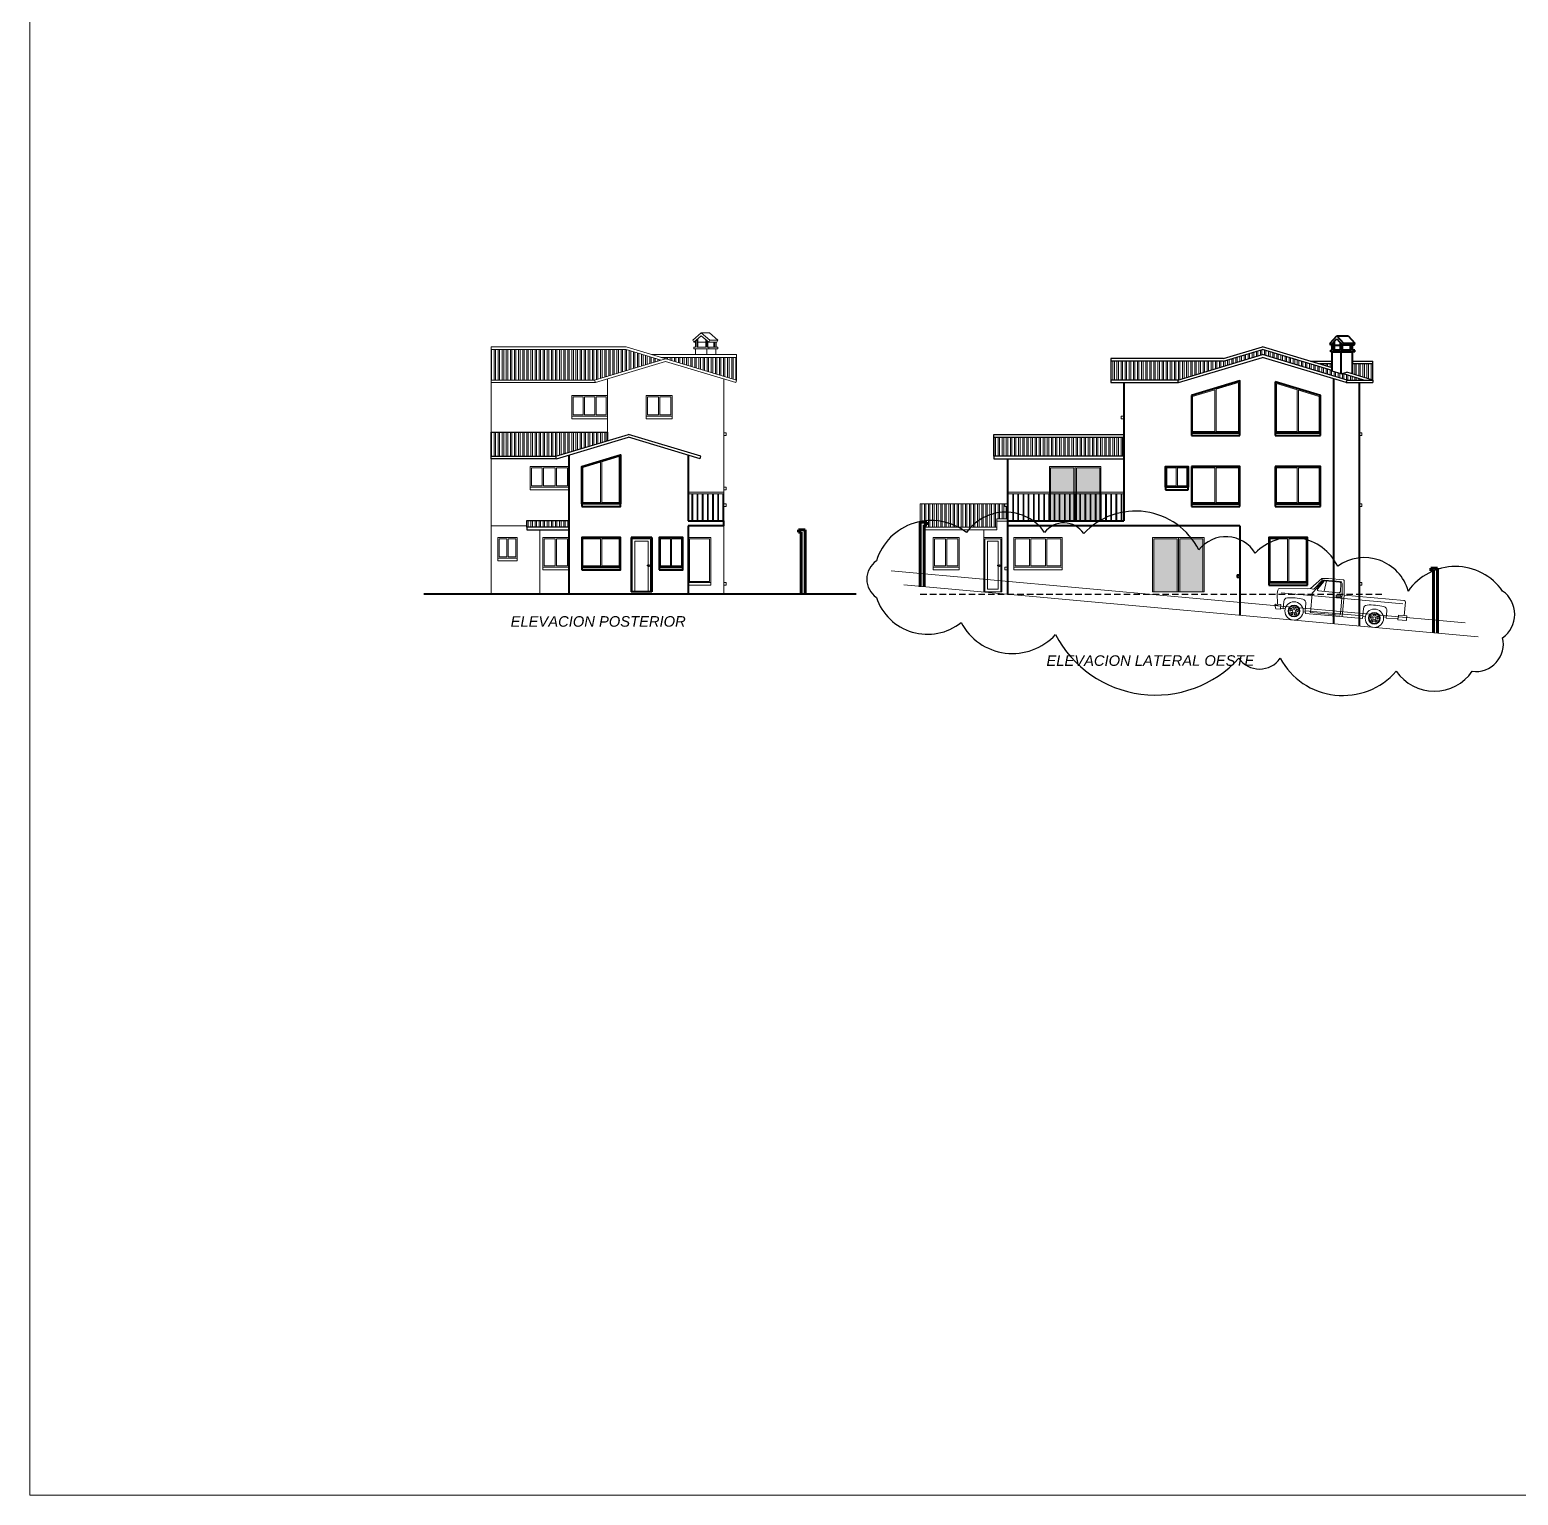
# Model space of a CAD drawing. Header units: metres. Extents: x 539 to 782, y 164 to 633.
# Drawn here: x 602 to 659.7, y 163.9 to 220.7 of the extents above; entities that cross this region are included whole.
import ezdxf

# ---------------------------------------------------------------- set-up
doc = ezdxf.new("R2010")
doc.units = ezdxf.units.M
doc.linetypes.add('DASHDOTX2', pattern=[50.8, 25.4, -12.7, 0, -12.7])
doc.linetypes.add('RAYITAS', pattern=[0.375, 0.25, -0.125])
for name, color, linetype, lineweight in [('01', 1, 'Continuous', 9), ('03', 3, 'Continuous', 30), ('cota', 1, 'Continuous', 15), ('CUBIERTA', 214, 'Continuous', 20), ('Fachada1', 5, 'Continuous', 40), ('fachada2', 3, 'Continuous', 20), ('MURO', 4, 'Continuous', 60)]:
    doc.layers.add(name, color=color, linetype=linetype, lineweight=lineweight)
doc.layers.add('COLUMNAS', color=6, linetype='Continuous')
doc.layers.add('lincorte', color=116, linetype='Continuous')
doc.layers.add('LLENO', color=7, linetype='Continuous', lineweight=9, true_color=0x9c9c9c)
doc.styles.add('STYLE1', font='ariali.ttf')
pattern_1 = [(90, (0, -7.28551), (-0.15875, 3e-17), []), (90, (-0.05613, -7.22938), (-0.15875, 3e-17), [])]

# ---------------------------------------------------------------- blocks, each defined once
blk = doc.blocks.new('A$C66255B58')
for p, q in [((-1.111, 1.252), (-2.187, 1.173)), ((-1.009, 1.277), (-1.111, 1.252)), ((-1.009, 1.277), (-0.597, 1.702)), ((-0.907, 1.267), (-1.009, 1.277)), ((-0.919, 1.105), (-0.876, 1.168)), ((-0.876, 1.168), (-0.536, 1.63)), ((-0.585, 1.633), (-0.862, 1.286)), ((-0.726, 1.299), (-0.51, 1.604)), ((0.11, 1.219), (-0.684, 1.219)), ((-0.588, 1.667), (-0.611, 1.688)), ((-0.597, 1.702), (-0.343, 1.727)), ((-0.495, 1.651), (0.122, 1.651)), ((-0.419, 1.626), (-0.47, 1.219)), ((-0.469, 1.626), (0.092, 1.626)), ((-0.343, 1.727), (0.241, 1.727)), ((0.143, 1.578), (0.16, 1.273)), ((0.198, 1.583), (0.241, 1.168)), ((0.241, 1.727), (0.267, 1.702)), ((0.241, 1.168), (0.241, 0.406)), ((0.267, 1.702), (0.318, 1.143)), ((-2.273, 0.965), (-2.257, 1.108)), ((-2.222, 0.559), (-2.273, 0.965)), ((-2.121, 1.016), (2.604, 1.016)), ((-1.994, 0.687), (-1.994, 0.406)), ((-1.13, 0.406), (-1.13, 0.687)), ((-0.927, 0.356), (-0.927, 1.077)), ((0.191, 1.118), (0.013, 1.118)), ((0.013, 1.118), (0.013, 1.041)), ((0.191, 1.067), (0.013, 1.067)), ((0.013, 1.041), (0.191, 1.041)), ((0.191, 1.041), (0.191, 1.118)), ((0.318, 1.143), (2.654, 1.143)), ((0.318, 0.305), (0.318, 1.143)), ((1.105, 0.687), (1.105, 0.305)), ((2.019, 0.406), (2.019, 0.687)), ((2.705, 1.092), (2.705, 0.559)), ((-2.299, 0.559), (-2.324, 0.508)), ((-2.324, 0.508), (-2.273, 0.381)), ((-2.324, 0.508), (-2.197, 0.508)), ((-2.095, 0.559), (-2.299, 0.559)), ((-2.273, 0.381), (-2.095, 0.381)), ((-2.095, 0.381), (-2.095, 0.559)), ((-1.994, 0.406), (-2.095, 0.423)), ((-1.994, 0.432), (-1.916, 0.42)), ((-1.699, 0.427), (-1.715, 0.379)), ((-1.672, 0.247), (-1.631, 0.217)), ((-1.651, 0.411), (-1.667, 0.363)), ((-1.642, 0.288), (-1.601, 0.258)), ((-1.537, 0.508), (-1.588, 0.508)), ((-1.537, 0.457), (-1.588, 0.457)), ((-1.523, 0.258), (-1.482, 0.288)), ((-1.493, 0.217), (-1.452, 0.247)), ((-1.458, 0.363), (-1.473, 0.411)), ((-1.409, 0.379), (-1.425, 0.427)), ((-1.207, 0.356), (-1.118, 0.356)), ((1.105, 0.406), (-1.13, 0.406)), ((-1.13, 0.406), (-1.105, 0.305)), ((-1.105, 0.305), (1.105, 0.305)), ((0.191, 0.356), (-0.927, 0.356)), ((1.105, 0.381), (1.207, 0.381)), ((1.425, 0.427), (1.409, 0.379)), ((1.452, 0.247), (1.493, 0.217)), ((1.473, 0.411), (1.458, 0.363)), ((1.482, 0.288), (1.523, 0.258)), ((1.588, 0.508), (1.537, 0.508)), ((1.588, 0.457), (1.537, 0.457)), ((1.601, 0.258), (1.642, 0.288)), ((1.631, 0.217), (1.672, 0.247)), ((1.667, 0.363), (1.651, 0.411)), ((1.715, 0.379), (1.699, 0.427)), ((1.914, 0.433), (2.019, 0.449)), ((2.019, 0.406), (2.477, 0.432)), ((2.477, 0.381), (2.477, 0.559)), ((2.477, 0.559), (2.807, 0.559)), ((2.807, 0.381), (2.477, 0.381)), ((2.807, 0.559), (2.807, 0.381))]:
    blk.add_line(p, q)
for centre, radius in [((-1.562, 0.356), 0.356), ((-1.562, 0.356), 0.229), ((1.562, 0.356), 0.356), ((1.562, 0.356), 0.229), ((-1.562, 0.356), 0.203), ((-1.562, 0.356), 0.0568), ((1.562, 0.356), 0.203), ((1.562, 0.356), 0.0568)]:
    blk.add_circle(centre, radius)
for centre, radius, start, end in [((-2.181, 1.097), 0.0762, 94.08562, 171.8699), ((-0.901, 1.317), 0.0508, 264.12724, 321.49258), ((-0.684, 1.27), 0.0508, 144.78241, 270), ((-0.606, 1.648), 0.0254, 322.59464, 46.53489), ((-0.495, 1.6), 0.0508, 90, 143.61565), ((-0.469, 1.575), 0.0508, 90, 144.78241), ((0.092, 1.575), 0.0508, 3.36646, 90), ((0.11, 1.27), 0.0508, 270, 3.36646), ((0.122, 1.575), 0.0762, 6.00901, 90), ((-1.841, 0.687), 0.152, 99.08472, 180), ((-1.562, -0.912), 1.775, 80.15848, 99.84152), ((-1.283, 0.687), 0.152, 0, 80.91528), ((-0.876, 1.077), 0.0508, 146.30993, 180), ((1.257, 0.687), 0.152, 99.08472, 180), ((1.562, -1.219), 2.083, 80.91528, 99.08472), ((1.867, 0.687), 0.152, 0, 80.91528), ((2.654, 1.092), 0.0508, 0, 90), ((-1.691, 0.371), 0.0254, 162, 342), ((-1.675, 0.419), 0.0254, 342, 162), ((-1.657, 0.268), 0.0254, 54, 234), ((-1.616, 0.238), 0.0254, 234, 54), ((-1.588, 0.483), 0.0254, 90, 270), ((-1.537, 0.483), 0.0254, 270, 90), ((-1.508, 0.238), 0.0254, 126, 306), ((-1.467, 0.268), 0.0254, 306, 126), ((-1.449, 0.419), 0.0254, 18, 198), ((-1.433, 0.371), 0.0254, 198, 18), ((0.191, 0.406), 0.0508, 270, 0), ((1.433, 0.371), 0.0254, 162, 342), ((1.449, 0.419), 0.0254, 342, 162), ((1.467, 0.268), 0.0254, 54, 234), ((1.508, 0.238), 0.0254, 234, 54), ((1.537, 0.483), 0.0254, 90, 270), ((1.588, 0.483), 0.0254, 270, 90), ((1.616, 0.238), 0.0254, 126, 306), ((1.657, 0.268), 0.0254, 306, 126), ((1.675, 0.419), 0.0254, 18, 198), ((1.691, 0.371), 0.0254, 198, 18)]:
    blk.add_arc(centre, radius, start, end)

msp = doc.modelspace()

# ---------------------------------------------------------------- hatches: boundary and pattern name
at = {"layer": 'CUBIERTA'}
h = msp.add_hatch(dxfattribs=at)
h.set_pattern_fill('STEEL', color=256, scale=0.05, angle=45, style=0)
h.set_pattern_definition(pattern_1)
h.paths.add_polyline_path([(626.493, 207.907), (625.139, 208.313), (619.917, 208.313), (619.917, 207.134), (623.917, 207.134)])
h = msp.add_hatch(dxfattribs=at)
h.set_pattern_fill('STEEL', color=256, scale=0.05, angle=45, style=0)
h.set_pattern_definition(pattern_1)
h.paths.add_polyline_path([(652.881, 207.383), (652.836, 207.37), (652.49, 207.474), (652.49, 207.305), (653.061, 207.134), (653.713, 207.134)])
h.paths.add_polyline_path([(649.782, 208.118), (652.49, 207.305), (652.49, 207.501), (649.782, 208.313), (648.282, 207.863), (643.912, 207.863), (643.912, 207.134), (646.503, 207.134)])
h = msp.add_hatch(dxfattribs=at)
h.set_pattern_fill('STEEL', color=256, scale=0.05, angle=45, style=0)
h.set_pattern_definition(pattern_1)
h.paths.add_polyline_path([(629.417, 208.013), (626.504, 208.013, 0.001933), (626.503, 208.008), (629.417, 207.134)])
h = msp.add_hatch(dxfattribs=at)
h.set_pattern_fill('STEEL', color=256, scale=0.05, angle=45, style=0)
h.set_pattern_definition(pattern_1)
h.paths.add_polyline_path([(654.061, 207.756), (653.274, 207.756), (653.274, 207.37), (654.061, 207.134)])
h.paths.add_polyline_path([(652.49, 207.756), (651.989, 207.756), (652.49, 207.605)])
h = msp.add_hatch(dxfattribs=at)
h.set_pattern_fill('STEEL', color=256, scale=0.05, angle=45, style=0)
h.set_pattern_definition(pattern_1)
h.paths.add_polyline_path([(624.417, 204.784), (624.417, 205.12), (619.917, 205.12), (619.917, 204.184), (622.417, 204.184)])
h = msp.add_hatch(dxfattribs=at)
h.set_pattern_fill('STEEL', color=256, scale=0.05, angle=45, style=0)
h.set_pattern_definition(pattern_1)
h.paths.add_polyline_path([(644.412, 204.923), (639.383, 204.923), (639.383, 204.184), (644.412, 204.184)])
h = msp.add_hatch(dxfattribs=at)
h.set_pattern_fill('STEEL', color=256, scale=0.05, angle=45, style=0)
h.set_pattern_definition(pattern_1)
h.paths.add_polyline_path([(639.492, 201.764), (639.912, 201.764), (639.912, 202.238), (639.812, 202.238), (639.812, 202.334), (636.532, 202.334), (636.532, 201.631), (636.782, 201.631), (636.782, 201.531), (636.682, 201.531), (636.682, 201.434), (639.492, 201.434)])
h = msp.add_hatch(dxfattribs=at)
h.set_pattern_fill('STEEL', color=256, scale=0.05, angle=45, style=0)
h.set_pattern_definition(pattern_1)
h.paths.add_polyline_path([(622.917, 201.698), (621.297, 201.698), (621.297, 201.434), (622.917, 201.434)])
at = {"layer": 'LLENO'}
h = msp.add_hatch(color=256, dxfattribs=at)
h.set_gradient(color1=(51, 51, 51), color2=(224, 224, 224), one_color=1, tint=0.88, name='CURVED')
h.paths.add_polyline_path([(642.482, 203.738), (641.582, 203.738), (641.582, 201.688), (642.482, 201.688)])
h.paths.add_polyline_path([(643.482, 203.738), (642.582, 203.738), (642.582, 201.688), (643.482, 201.688)])
h = msp.add_hatch(color=256, dxfattribs=at)
h.set_gradient(color1=(51, 51, 51), color2=(224, 224, 224), one_color=1, tint=0.88, name='CURVED')
h.paths.add_polyline_path([(646.482, 200.988), (645.582, 200.988), (645.582, 198.938), (646.482, 198.938)])
h.paths.add_polyline_path([(647.482, 200.988), (646.582, 200.988), (646.582, 198.938), (647.482, 198.938)])

# ---------------------------------------------------------------- linework, layer by layer
at = {"layer": '01'}
msp.add_lwpolyline([(602.039, 257.851), (737.792, 257.851), (737.792, 163.943), (602.039, 163.943)], close=True, dxfattribs=at)
at = {"layer": '03', "ltscale": 0.25}
for p, q in [((648.282, 207.968), (649.782, 208.418)), ((648.282, 207.863), (649.782, 208.313)), ((652.49, 207.605), (649.782, 208.418)), ((652.49, 207.501), (649.782, 208.313)), ((646.503, 207.134), (649.782, 208.118)), ((646.532, 207.038), (649.782, 208.013)), ((653.061, 207.134), (649.782, 208.118)), ((653.032, 207.038), (649.782, 208.013)), ((651.641, 207.86), (652.49, 207.86)), ((652.49, 207.756), (651.989, 207.756)), ((653.274, 207.86), (654.061, 207.86)), ((654.061, 207.756), (653.274, 207.756)), ((654.061, 207.134), (654.061, 207.86)), ((646.532, 207.038), (646.503, 207.134)), ((652.836, 207.37), (652.49, 207.474)), ((652.836, 207.37), (653.055, 207.436)), ((653.713, 207.134), (652.881, 207.383)), ((653.032, 207.038), (653.061, 207.134)), ((654.061, 207.134), (653.055, 207.436)), ((622.417, 204.184), (625.227, 205.027)), ((622.446, 204.088), (625.227, 204.923)), ((628.037, 204.184), (625.227, 205.027)), ((628.009, 204.088), (625.227, 204.923)), ((622.446, 204.088), (622.417, 204.184)), ((628.009, 204.088), (628.037, 204.184))]:
    msp.add_line(p, q, dxfattribs=at)
at = {"layer": '03'}
for p, q in [((648.282, 207.968), (643.912, 207.968)), ((643.912, 207.968), (643.912, 207.134)), ((648.282, 207.863), (643.912, 207.863)), ((646.503, 207.134), (643.912, 207.134)), ((643.912, 207.134), (643.912, 207.038)), ((643.912, 207.038), (646.532, 207.038)), ((653.032, 207.038), (654.061, 207.038)), ((653.061, 207.134), (654.061, 207.134)), ((654.061, 207.134), (654.061, 207.038)), ((619.917, 204.184), (619.917, 205.12)), ((619.917, 205.12), (624.417, 205.12)), ((624.417, 205.12), (624.417, 204.784)), ((639.383, 204.184), (639.383, 205.027)), ((639.383, 205.027), (644.412, 205.027)), ((639.383, 204.923), (644.412, 204.923)), ((619.917, 204.088), (619.917, 204.184)), ((619.917, 204.184), (622.417, 204.184)), ((644.412, 204.184), (639.383, 204.184)), ((639.383, 204.184), (639.383, 204.088)), ((622.446, 204.088), (619.917, 204.088)), ((639.383, 204.088), (644.412, 204.088)), ((621.297, 201.434), (621.297, 201.698)), ((621.297, 201.698), (622.917, 201.698)), ((622.917, 201.434), (621.297, 201.434)), ((621.297, 201.434), (621.297, 201.338)), ((621.297, 201.338), (622.917, 201.338)), ((636.532, 201.434), (636.532, 199.144))]:
    msp.add_line(p, q, dxfattribs=at)
at = {"layer": '03', "linetype": 'RAYITAS'}
for p, q in [((636.532, 198.838), (639.912, 198.838)), ((639.912, 198.838), (654.532, 198.838))]:
    msp.add_line(p, q, dxfattribs=at)
at = {"layer": 'COLUMNAS'}
msp.add_lwpolyline([(634.832, 200.137, 0.520567), (634.832, 198.709, 0.520567), (638.111, 197.743, 0.520567), (641.769, 197.281, 0.520567), (648.874, 196.357, 0.520567), (650.471, 196.357, 0.520567), (654.97, 195.853, 0.520567), (657.913, 195.853, 0.520567), (659.09, 197.155, 0.520567), (659.09, 198.961, 0.520567), (655.432, 198.961, 0.520567), (652.7, 199.927, 0.520567), (649.505, 200.431, 0.520567), (647.318, 200.557, 0.520567), (642.862, 201.187, 0.520567), (641.348, 201.229, 0.520567), (638.322, 201.229, 0.520567)], format="xyb", close=True, dxfattribs=at)
at = {"layer": 'cota'}
for p, q in [((635.398, 199.739), (657.635, 197.725)), ((635.898, 199.202), (658.135, 197.188))]:
    msp.add_line(p, q, dxfattribs=at)
at = {"layer": 'Fachada1'}
for p, q in [((652.405, 208.566), (652.663, 208.848)), ((652.434, 208.481), (652.663, 208.731)), ((652.663, 208.848), (652.921, 208.566)), ((652.663, 208.848), (653.11, 208.848)), ((652.663, 208.731), (652.892, 208.481)), ((653.11, 208.848), (653.368, 208.566)), ((652.434, 208.481), (652.405, 208.566)), ((652.434, 208.481), (652.49, 208.481)), ((652.434, 208.231), (652.434, 208.291)), ((652.49, 208.291), (652.434, 208.291)), ((652.892, 208.231), (652.434, 208.231)), ((652.49, 208.291), (652.49, 208.542)), ((652.49, 207.474), (652.49, 208.231)), ((652.836, 208.231), (652.49, 208.231)), ((652.49, 208.231), (652.836, 208.231)), ((652.523, 208.291), (652.523, 208.579)), ((652.803, 208.291), (652.523, 208.291)), ((652.573, 208.291), (652.573, 208.632)), ((652.573, 208.481), (652.803, 208.481)), ((653.368, 208.231), (652.743, 208.231)), ((652.803, 208.291), (652.803, 208.579)), ((652.836, 208.291), (652.836, 208.542)), ((652.892, 208.291), (652.836, 208.291)), ((652.836, 207.37), (652.836, 208.231)), ((652.836, 207.413), (652.836, 208.231)), ((653.274, 208.231), (652.836, 208.231)), ((653.274, 208.231), (652.836, 208.231)), ((652.836, 208.231), (653.274, 208.231)), ((652.885, 208.291), (652.885, 208.488)), ((652.885, 208.481), (652.892, 208.481)), ((653.225, 208.291), (652.885, 208.291)), ((652.892, 208.481), (652.921, 208.566)), ((653.339, 208.481), (652.892, 208.481)), ((652.892, 208.231), (652.892, 208.291)), ((652.921, 208.566), (653.368, 208.566)), ((653.192, 208.291), (653.192, 208.481)), ((653.225, 208.291), (653.225, 208.481)), ((653.274, 207.37), (653.274, 208.231)), ((653.279, 208.291), (653.279, 208.481)), ((653.368, 208.291), (653.279, 208.291)), ((653.339, 208.481), (653.368, 208.566)), ((653.368, 208.231), (653.368, 208.291)), ((644.412, 207.038), (644.412, 201.688)), ((652.532, 207.188), (652.532, 197.695)), ((653.532, 207.038), (653.532, 197.605)), ((647.032, 205.088), (647.032, 204.988)), ((648.912, 205.088), (647.032, 205.088)), ((647.032, 204.988), (648.912, 204.988)), ((648.912, 204.988), (648.912, 205.088)), ((650.282, 205.088), (650.282, 204.988)), ((652.032, 205.088), (650.282, 205.088)), ((650.282, 204.988), (652.032, 204.988)), ((652.032, 204.988), (652.032, 205.088)), ((622.917, 204.23), (622.917, 198.838)), ((627.537, 204.23), (627.537, 201.688)), ((639.912, 204.088), (639.912, 198.838)), ((646.032, 202.988), (646.032, 202.888)), ((646.912, 202.988), (646.032, 202.988)), ((646.912, 202.888), (646.912, 202.988)), ((646.032, 202.888), (646.912, 202.888)), ((647.032, 202.338), (647.032, 202.238)), ((648.912, 202.338), (647.032, 202.338)), ((647.032, 202.238), (648.912, 202.238)), ((648.912, 202.238), (648.912, 202.338)), ((650.282, 202.338), (650.282, 202.238)), ((652.032, 202.338), (650.282, 202.338)), ((650.282, 202.238), (652.032, 202.238)), ((652.032, 202.238), (652.032, 202.338)), ((627.537, 201.688), (628.917, 201.688)), ((628.917, 201.488), (627.537, 201.488)), ((627.537, 201.488), (627.537, 198.838)), ((628.917, 201.488), (628.917, 201.688)), ((639.912, 201.688), (644.412, 201.688)), ((648.912, 201.488), (639.912, 201.488)), ((648.912, 201.488), (648.912, 198.023)), ((626.133, 201.038), (625.333, 201.038)), ((625.333, 201.038), (625.333, 198.938)), ((626.133, 201.038), (626.133, 198.938)), ((648.812, 199.588), (648.912, 199.588)), ((648.812, 199.588), (648.812, 199.488)), ((648.912, 199.488), (648.812, 199.488)), ((626.133, 198.938), (625.333, 198.938)), ((650.032, 199.288), (650.032, 199.188)), ((651.532, 199.288), (650.032, 199.288)), ((650.032, 199.188), (651.532, 199.188)), ((651.532, 199.188), (651.532, 199.288)), ((634.054, 198.838), (617.307, 198.838))]:
    msp.add_line(p, q, dxfattribs=at)
for points in [[(647.032, 206.538), (647.032, 205.088), (648.912, 205.088), (648.912, 207.102)], [(650.282, 207.063), (650.282, 205.088), (652.032, 205.088), (652.032, 206.538)], [(623.417, 202.338), (623.417, 203.788), (624.917, 204.238), (624.917, 202.338)], [(646.032, 202.988), (646.032, 203.788), (646.912, 203.788), (646.912, 202.988)], [(647.032, 203.788), (647.032, 202.338), (648.912, 202.338), (648.912, 203.788)], [(650.282, 203.788), (650.282, 202.338), (652.032, 202.338), (652.032, 203.788)], [(623.417, 202.238), (624.917, 202.238), (624.917, 202.338), (623.417, 202.338)], [(623.417, 199.888), (624.917, 199.888), (624.917, 201.038), (623.417, 201.038)], [(626.417, 199.888), (627.337, 199.888), (627.337, 201.038), (626.417, 201.038)], [(651.532, 199.288), (651.532, 201.038), (650.032, 201.038), (650.032, 199.288)], [(623.417, 199.788), (624.917, 199.788), (624.917, 199.888), (623.417, 199.888)], [(626.417, 199.788), (627.337, 199.788), (627.337, 199.888), (626.417, 199.888)]]:
    msp.add_lwpolyline(points, close=True, dxfattribs=at)
at = {"layer": 'fachada2'}
for p, q in [((627.72, 208.683), (628.049, 208.964)), ((627.757, 208.597), (628.049, 208.847)), ((627.914, 208.407), (627.914, 208.731)), ((628.049, 208.964), (628.378, 208.683)), ((628.049, 208.964), (628.362, 208.964)), ((628.049, 208.847), (628.341, 208.597)), ((628.362, 208.964), (628.691, 208.683)), ((625.139, 208.418), (619.917, 208.418)), ((619.917, 208.313), (619.917, 208.418)), ((625.139, 208.313), (619.917, 208.313)), ((619.917, 207.134), (619.917, 208.313)), ((629.417, 207.134), (625.139, 208.418)), ((626.493, 207.907), (625.139, 208.313)), ((627.757, 208.597), (627.72, 208.683)), ((627.757, 208.597), (627.829, 208.597)), ((627.757, 208.347), (627.757, 208.407)), ((627.829, 208.407), (627.757, 208.407)), ((628.341, 208.347), (627.757, 208.347)), ((627.829, 208.407), (627.829, 208.658)), ((627.829, 208.118), (627.829, 208.347)), ((628.27, 208.347), (627.829, 208.347)), ((627.829, 208.347), (628.27, 208.347)), ((627.871, 208.407), (627.871, 208.695)), ((628.227, 208.407), (627.871, 208.407)), ((627.914, 208.597), (628.227, 208.597)), ((628.691, 208.347), (628.196, 208.347)), ((628.227, 208.407), (628.227, 208.695)), ((628.267, 208.407), (628.267, 208.661)), ((628.341, 208.407), (628.267, 208.407)), ((628.27, 208.118), (628.27, 208.347)), ((628.27, 208.118), (628.27, 208.347)), ((628.617, 208.347), (628.27, 208.347)), ((628.617, 208.347), (628.27, 208.347)), ((628.27, 208.347), (628.617, 208.347)), ((628.309, 208.407), (628.309, 208.625)), ((628.309, 208.597), (628.341, 208.597)), ((628.691, 208.407), (628.309, 208.407)), ((628.341, 208.597), (628.378, 208.683)), ((628.654, 208.597), (628.341, 208.597)), ((628.341, 208.347), (628.341, 208.407)), ((628.378, 208.683), (628.691, 208.683)), ((628.539, 208.407), (628.539, 208.597)), ((628.578, 208.407), (628.578, 208.597)), ((628.617, 208.118), (628.617, 208.347)), ((628.62, 208.407), (628.62, 208.597)), ((628.654, 208.597), (628.691, 208.683)), ((628.691, 208.347), (628.691, 208.407)), ((623.917, 207.134), (626.667, 207.959)), ((623.946, 207.038), (626.667, 207.855)), ((629.417, 208.118), (626.139, 208.118)), ((629.417, 208.013), (626.487, 208.013)), ((629.389, 207.038), (626.667, 207.855)), ((629.417, 207.134), (629.417, 208.118)), ((623.917, 207.134), (619.917, 207.134)), ((619.917, 207.038), (619.917, 207.134)), ((619.917, 207.038), (619.917, 198.838)), ((623.946, 207.038), (619.917, 207.038)), ((623.946, 207.038), (623.917, 207.134)), ((624.417, 204.784), (624.417, 207.18)), ((628.917, 207.18), (628.917, 198.838)), ((629.389, 207.038), (629.417, 207.134)), ((644.312, 205.738), (644.412, 205.738)), ((644.312, 205.738), (644.312, 205.638)), ((644.412, 205.638), (644.312, 205.638)), ((629.017, 205.088), (628.917, 205.088)), ((628.917, 204.988), (629.017, 204.988)), ((629.017, 205.088), (629.017, 204.988)), ((653.632, 205.088), (653.532, 205.088)), ((653.532, 204.988), (653.632, 204.988)), ((653.632, 205.088), (653.632, 204.988)), ((641.532, 203.788), (641.532, 201.688)), ((641.532, 203.788), (643.532, 203.788)), ((643.532, 203.788), (643.532, 201.688)), ((629.017, 202.988), (628.917, 202.988)), ((629.017, 202.988), (629.017, 202.888)), ((627.537, 202.788), (628.917, 202.788)), ((627.537, 202.728), (628.917, 202.728)), ((627.687, 201.688), (627.687, 202.728)), ((627.717, 201.688), (627.717, 202.728)), ((627.887, 201.688), (627.887, 202.728)), ((627.917, 201.688), (627.917, 202.728)), ((628.087, 201.688), (628.087, 202.728)), ((628.117, 201.688), (628.117, 202.728)), ((628.287, 201.688), (628.287, 202.728)), ((628.317, 201.688), (628.317, 202.728)), ((628.487, 201.688), (628.487, 202.728)), ((628.517, 201.688), (628.517, 202.728)), ((628.687, 201.688), (628.687, 202.728)), ((628.717, 201.688), (628.717, 202.728)), ((628.887, 201.688), (628.887, 202.728)), ((628.917, 202.888), (629.017, 202.888)), ((628.917, 201.688), (628.917, 202.788)), ((644.412, 202.788), (639.912, 202.788)), ((639.912, 201.688), (639.912, 202.788)), ((644.412, 202.728), (639.912, 202.728)), ((639.942, 201.688), (639.942, 202.728)), ((640.112, 201.688), (640.112, 202.728)), ((640.142, 201.688), (640.142, 202.728)), ((640.312, 201.688), (640.312, 202.728)), ((640.342, 201.688), (640.342, 202.728)), ((640.512, 201.688), (640.512, 202.728)), ((640.542, 201.688), (640.542, 202.728)), ((640.712, 201.688), (640.712, 202.728)), ((640.742, 201.688), (640.742, 202.728)), ((640.912, 201.688), (640.912, 202.728)), ((640.942, 201.688), (640.942, 202.728)), ((641.112, 201.688), (641.112, 202.728)), ((641.142, 201.688), (641.142, 202.728)), ((641.312, 201.688), (641.312, 202.728)), ((641.342, 201.688), (641.342, 202.728)), ((641.512, 201.688), (641.512, 202.728)), ((641.542, 201.688), (641.542, 202.728)), ((641.712, 201.688), (641.712, 202.728)), ((641.742, 201.688), (641.742, 202.728)), ((641.912, 201.688), (641.912, 202.728)), ((641.942, 201.688), (641.942, 202.728)), ((642.112, 201.688), (642.112, 202.728)), ((642.142, 201.688), (642.142, 202.728)), ((642.312, 201.688), (642.312, 202.728)), ((642.342, 201.688), (642.342, 202.728)), ((642.512, 201.688), (642.512, 202.728)), ((642.542, 201.688), (642.542, 202.728)), ((642.712, 201.688), (642.712, 202.728)), ((642.742, 201.688), (642.742, 202.728)), ((642.912, 201.688), (642.912, 202.728)), ((642.942, 201.688), (642.942, 202.728)), ((643.112, 201.688), (643.112, 202.728)), ((643.142, 201.688), (643.142, 202.728)), ((643.312, 201.688), (643.312, 202.728)), ((643.342, 201.688), (643.342, 202.728)), ((643.512, 201.688), (643.512, 202.728)), ((643.542, 201.688), (643.542, 202.728)), ((643.712, 201.688), (643.712, 202.728)), ((643.742, 201.688), (643.742, 202.728)), ((643.912, 201.688), (643.912, 202.728)), ((643.942, 201.688), (643.942, 202.728)), ((644.112, 201.688), (644.112, 202.728)), ((644.142, 201.688), (644.142, 202.728)), ((644.312, 201.688), (644.312, 202.728)), ((644.342, 201.688), (644.342, 202.728)), ((629.017, 202.338), (628.917, 202.338)), ((628.917, 202.238), (629.017, 202.238)), ((629.017, 202.338), (629.017, 202.238)), ((636.532, 201.434), (636.532, 202.334)), ((636.532, 202.334), (639.812, 202.334)), ((639.812, 202.338), (639.912, 202.338)), ((639.812, 202.338), (639.812, 202.238)), ((639.912, 202.238), (639.812, 202.238)), ((653.632, 202.338), (653.532, 202.338)), ((653.532, 202.238), (653.632, 202.238)), ((653.632, 202.338), (653.632, 202.238)), ((621.297, 201.488), (619.917, 201.488)), ((621.797, 201.338), (621.797, 198.838)), ((639.492, 201.434), (636.682, 201.434)), ((636.682, 201.338), (639.492, 201.338)), ((638.992, 201.338), (638.992, 199.022)), ((639.492, 201.434), (639.492, 201.764)), ((639.492, 201.764), (639.912, 201.764)), ((639.492, 201.668), (639.912, 201.668)), ((639.492, 201.338), (639.492, 201.434)), ((625.333, 201.02), (625.333, 198.938)), ((625.378, 200.988), (626.088, 200.988)), ((625.378, 200.988), (625.378, 198.938)), ((625.478, 200.888), (625.988, 200.888)), ((625.478, 200.888), (625.478, 198.938)), ((625.988, 200.888), (625.988, 198.938)), ((626.088, 200.988), (626.088, 198.938)), ((638.992, 201.038), (639.692, 201.038)), ((639.692, 201.038), (638.992, 201.038)), ((638.992, 201.038), (638.992, 198.938)), ((639.037, 200.988), (639.647, 200.988)), ((639.037, 200.988), (639.037, 198.938)), ((639.137, 200.888), (639.547, 200.888)), ((639.137, 200.888), (639.137, 199.038)), ((639.547, 200.888), (639.547, 199.038)), ((639.647, 200.988), (639.647, 198.938)), ((639.692, 201.038), (639.692, 198.938)), ((645.532, 201.038), (645.532, 198.938)), ((645.532, 201.038), (647.532, 201.038)), ((647.532, 201.038), (647.532, 198.938)), ((625.959, 199.963), (626.009, 199.963)), ((625.959, 199.933), (625.959, 199.963)), ((626.009, 199.933), (625.959, 199.933)), ((626.009, 199.963), (626.009, 199.933)), ((639.518, 199.963), (639.568, 199.963)), ((639.518, 199.933), (639.518, 199.963)), ((639.568, 199.933), (639.518, 199.933)), ((639.568, 199.963), (639.568, 199.933)), ((639.812, 199.888), (639.912, 199.888)), ((639.812, 199.888), (639.812, 199.788)), ((639.912, 199.788), (639.812, 199.788)), ((640.162, 199.888), (640.162, 199.788)), ((640.162, 199.888), (642.032, 199.888)), ((640.162, 199.788), (642.032, 199.788)), ((642.032, 199.788), (642.032, 199.888)), ((629.017, 199.288), (628.917, 199.288)), ((628.917, 199.188), (629.017, 199.188)), ((629.017, 199.288), (629.017, 199.188)), ((639.692, 198.938), (638.992, 198.938)), ((639.647, 198.938), (639.037, 198.938)), ((639.547, 199.038), (639.137, 199.038)), ((645.532, 198.938), (647.532, 198.938)), ((653.632, 199.288), (653.532, 199.288)), ((653.532, 199.188), (653.632, 199.188)), ((653.632, 199.288), (653.632, 199.188))]:
    msp.add_line(p, q, dxfattribs=at)
for points in [[(623.037, 206.538), (623.037, 205.738), (624.417, 205.738), (624.417, 206.538)], [(625.917, 205.738), (626.917, 205.738), (626.917, 206.538), (625.917, 206.538)], [(623.037, 205.638), (624.417, 205.638), (624.417, 205.738), (623.037, 205.738)], [(625.917, 205.638), (626.917, 205.638), (626.917, 205.738), (625.917, 205.738)], [(622.917, 203.788), (621.417, 203.788), (621.417, 202.988), (622.917, 202.988)], [(621.417, 202.888), (622.917, 202.888), (622.917, 202.988), (621.417, 202.988)], [(620.167, 200.238), (620.917, 200.238), (620.917, 201.038), (620.167, 201.038)], [(621.917, 201.038), (622.917, 201.038), (622.917, 199.888), (621.917, 199.888)], [(627.537, 201.038), (628.417, 201.038), (628.417, 199.288), (627.537, 199.288)], [(637.032, 201.038), (637.032, 199.888), (638.032, 199.888), (638.032, 201.038)], [(642.032, 199.888), (642.032, 201.038), (640.162, 201.038), (640.162, 199.888)], [(620.167, 200.138), (620.917, 200.138), (620.917, 200.238), (620.167, 200.238)], [(621.917, 199.788), (622.917, 199.788), (622.917, 199.888), (621.917, 199.888)], [(637.032, 199.788), (637.032, 199.888), (638.032, 199.888), (638.032, 199.788)], [(628.417, 199.188), (627.537, 199.188), (627.537, 199.288), (628.417, 199.288)]]:
    msp.add_lwpolyline(points, close=True, dxfattribs=at)
for centre in [(626.037, 199.949), (639.597, 199.949)]:
    msp.add_circle(centre, 0.03, dxfattribs=at)
at = {"layer": 'LLENO'}
for p, q in [((641.582, 203.738), (641.582, 201.688)), ((641.582, 203.738), (642.482, 203.738)), ((642.482, 203.738), (642.482, 201.688)), ((642.532, 203.788), (642.532, 201.688)), ((642.582, 203.738), (643.482, 203.738)), ((642.582, 203.738), (642.582, 201.688)), ((643.482, 203.738), (643.482, 201.688)), ((645.582, 200.988), (645.582, 198.938)), ((645.582, 200.988), (646.482, 200.988)), ((646.482, 200.988), (646.482, 198.938)), ((646.532, 201.038), (646.532, 198.938)), ((646.582, 200.988), (647.482, 200.988)), ((646.582, 200.988), (646.582, 198.938)), ((647.482, 200.988), (647.482, 198.938))]:
    msp.add_line(p, q, dxfattribs=at)
for points in [[(647.997, 206.775), (648.862, 207.035), (648.862, 205.138), (647.997, 205.138)], [(650.332, 206.996), (651.132, 206.756), (651.132, 205.138), (650.332, 205.138)], [(623.087, 206.488), (623.472, 206.488), (623.472, 205.788), (623.087, 205.788)], [(623.522, 206.488), (623.932, 206.488), (623.932, 205.788), (623.522, 205.788)], [(623.982, 206.488), (624.367, 206.488), (624.367, 205.788), (623.982, 205.788)], [(625.967, 206.488), (626.392, 206.488), (626.392, 205.788), (625.967, 205.788)], [(626.442, 205.788), (626.867, 205.788), (626.867, 206.488), (626.442, 206.488)], [(647.082, 206.501), (647.947, 206.76), (647.947, 205.138), (647.082, 205.138)], [(651.182, 206.741), (651.982, 206.501), (651.982, 205.138), (651.182, 205.138)], [(624.192, 203.968), (624.867, 204.171), (624.867, 202.388), (624.192, 202.388)], [(621.467, 203.738), (621.892, 203.738), (621.892, 203.038), (621.467, 203.038)], [(621.942, 203.038), (622.392, 203.038), (622.392, 203.738), (621.942, 203.738)], [(622.442, 203.738), (622.867, 203.738), (622.867, 203.038), (622.442, 203.038)], [(623.467, 203.751), (623.467, 202.388), (624.142, 202.388), (624.142, 203.953)], [(646.082, 203.738), (646.447, 203.738), (646.447, 203.038), (646.082, 203.038)], [(646.497, 203.038), (646.862, 203.038), (646.862, 203.738), (646.497, 203.738)], [(647.082, 203.738), (647.947, 203.738), (647.947, 202.388), (647.082, 202.388)], [(647.997, 203.738), (648.862, 203.738), (648.862, 202.388), (647.997, 202.388)], [(650.332, 203.738), (651.132, 203.738), (651.132, 202.388), (650.332, 202.388)], [(651.182, 202.388), (651.982, 202.388), (651.982, 203.738), (651.182, 203.738)], [(620.217, 200.288), (620.517, 200.288), (620.517, 200.988), (620.217, 200.988)], [(620.867, 200.288), (620.567, 200.288), (620.567, 200.988), (620.867, 200.988)], [(621.967, 200.988), (622.392, 200.988), (622.392, 199.938), (621.967, 199.938)], [(622.442, 200.988), (622.867, 200.988), (622.867, 199.938), (622.442, 199.938)], [(623.467, 200.988), (624.142, 200.988), (624.142, 199.938), (623.467, 199.938)], [(624.192, 199.938), (624.867, 199.938), (624.867, 200.988), (624.192, 200.988)], [(626.467, 200.988), (626.852, 200.988), (626.852, 199.938), (626.467, 199.938)], [(626.902, 199.938), (627.287, 199.938), (627.287, 200.988), (626.902, 200.988)], [(627.587, 200.988), (628.367, 200.988), (628.367, 199.338), (627.587, 199.338)], [(637.082, 200.988), (637.507, 200.988), (637.507, 199.938), (637.082, 199.938)], [(637.557, 199.938), (637.982, 199.938), (637.982, 200.988), (637.557, 200.988)], [(640.212, 200.988), (640.76, 200.988), (640.76, 199.938), (640.212, 199.938)], [(640.81, 200.988), (641.384, 200.988), (641.384, 199.938), (640.81, 199.938)], [(641.434, 199.938), (641.982, 199.938), (641.982, 200.988), (641.434, 200.988)], [(650.082, 200.988), (650.757, 200.988), (650.757, 199.338), (650.082, 199.338)], [(650.807, 199.338), (651.482, 199.338), (651.482, 200.988), (650.807, 200.988)]]:
    msp.add_lwpolyline(points, close=True, dxfattribs=at)
at = {"layer": 'MURO'}
for p, q in [((631.817, 201.338), (632.067, 201.338)), ((631.817, 201.338), (631.817, 201.238)), ((631.817, 201.238), (631.917, 201.238)), ((631.917, 201.238), (631.917, 198.838)), ((632.067, 201.338), (632.067, 198.838)), ((636.782, 201.631), (636.532, 201.631)), ((636.532, 201.631), (636.532, 199.131)), ((636.782, 201.531), (636.682, 201.531)), ((636.682, 201.531), (636.682, 199.131)), ((636.782, 201.631), (636.782, 201.531)), ((656.312, 199.844), (656.562, 199.844)), ((656.312, 199.844), (656.312, 199.744)), ((656.312, 199.744), (656.412, 199.744)), ((656.412, 199.744), (656.412, 197.344)), ((656.562, 199.844), (656.562, 197.33))]:
    msp.add_line(p, q, dxfattribs=at)

# ---------------------------------------------------------------- block references
at = {"layer": '01', "rotation": 354.8256739171528}
msp.add_blockref('A$C66255B58', (652.532, 197.695), dxfattribs=at)

# ---------------------------------------------------------------- texts
at = {"layer": 'lincorte', "color": 0, "linetype": 'DASHDOTX2', "lineweight": 50, "ltscale": 0.2, "style": 'STYLE1'}
for s, p in [('ELEVACION POSTERIOR', (620.665, 197.58)), ('ELEVACION LATERAL OESTE', (641.419, 196.064))]:
    msp.add_text(s, height=0.40828, rotation=0.0209, dxfattribs=at).set_placement(p)

doc.saveas('drawing.dxf')
